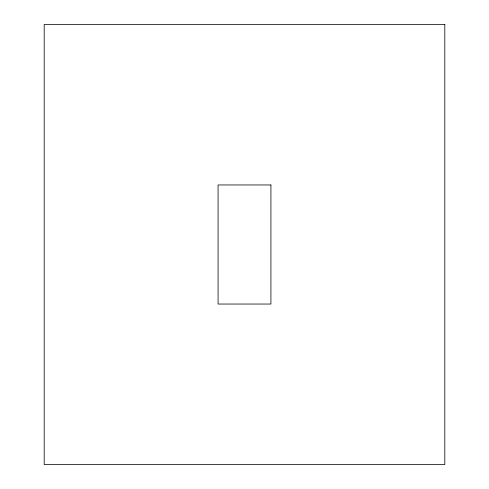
<?xml version="1.0" encoding="UTF-8"?>
<svg xmlns="http://www.w3.org/2000/svg" width="489" height="489" viewBox="0 0 489 489"><rect width="100%" height="100%" fill="white"/><g stroke="black" fill="none" stroke-linecap="round" stroke-linejoin="round"><path stroke-width="0.73" d="M444.807 24.45L44.193 24.45L44.193 464.55L444.807 464.55L444.807 24.45M270.924 184.958L218.076 184.958L218.076 304.042L270.924 304.042L270.924 184.958"/></g></svg>
